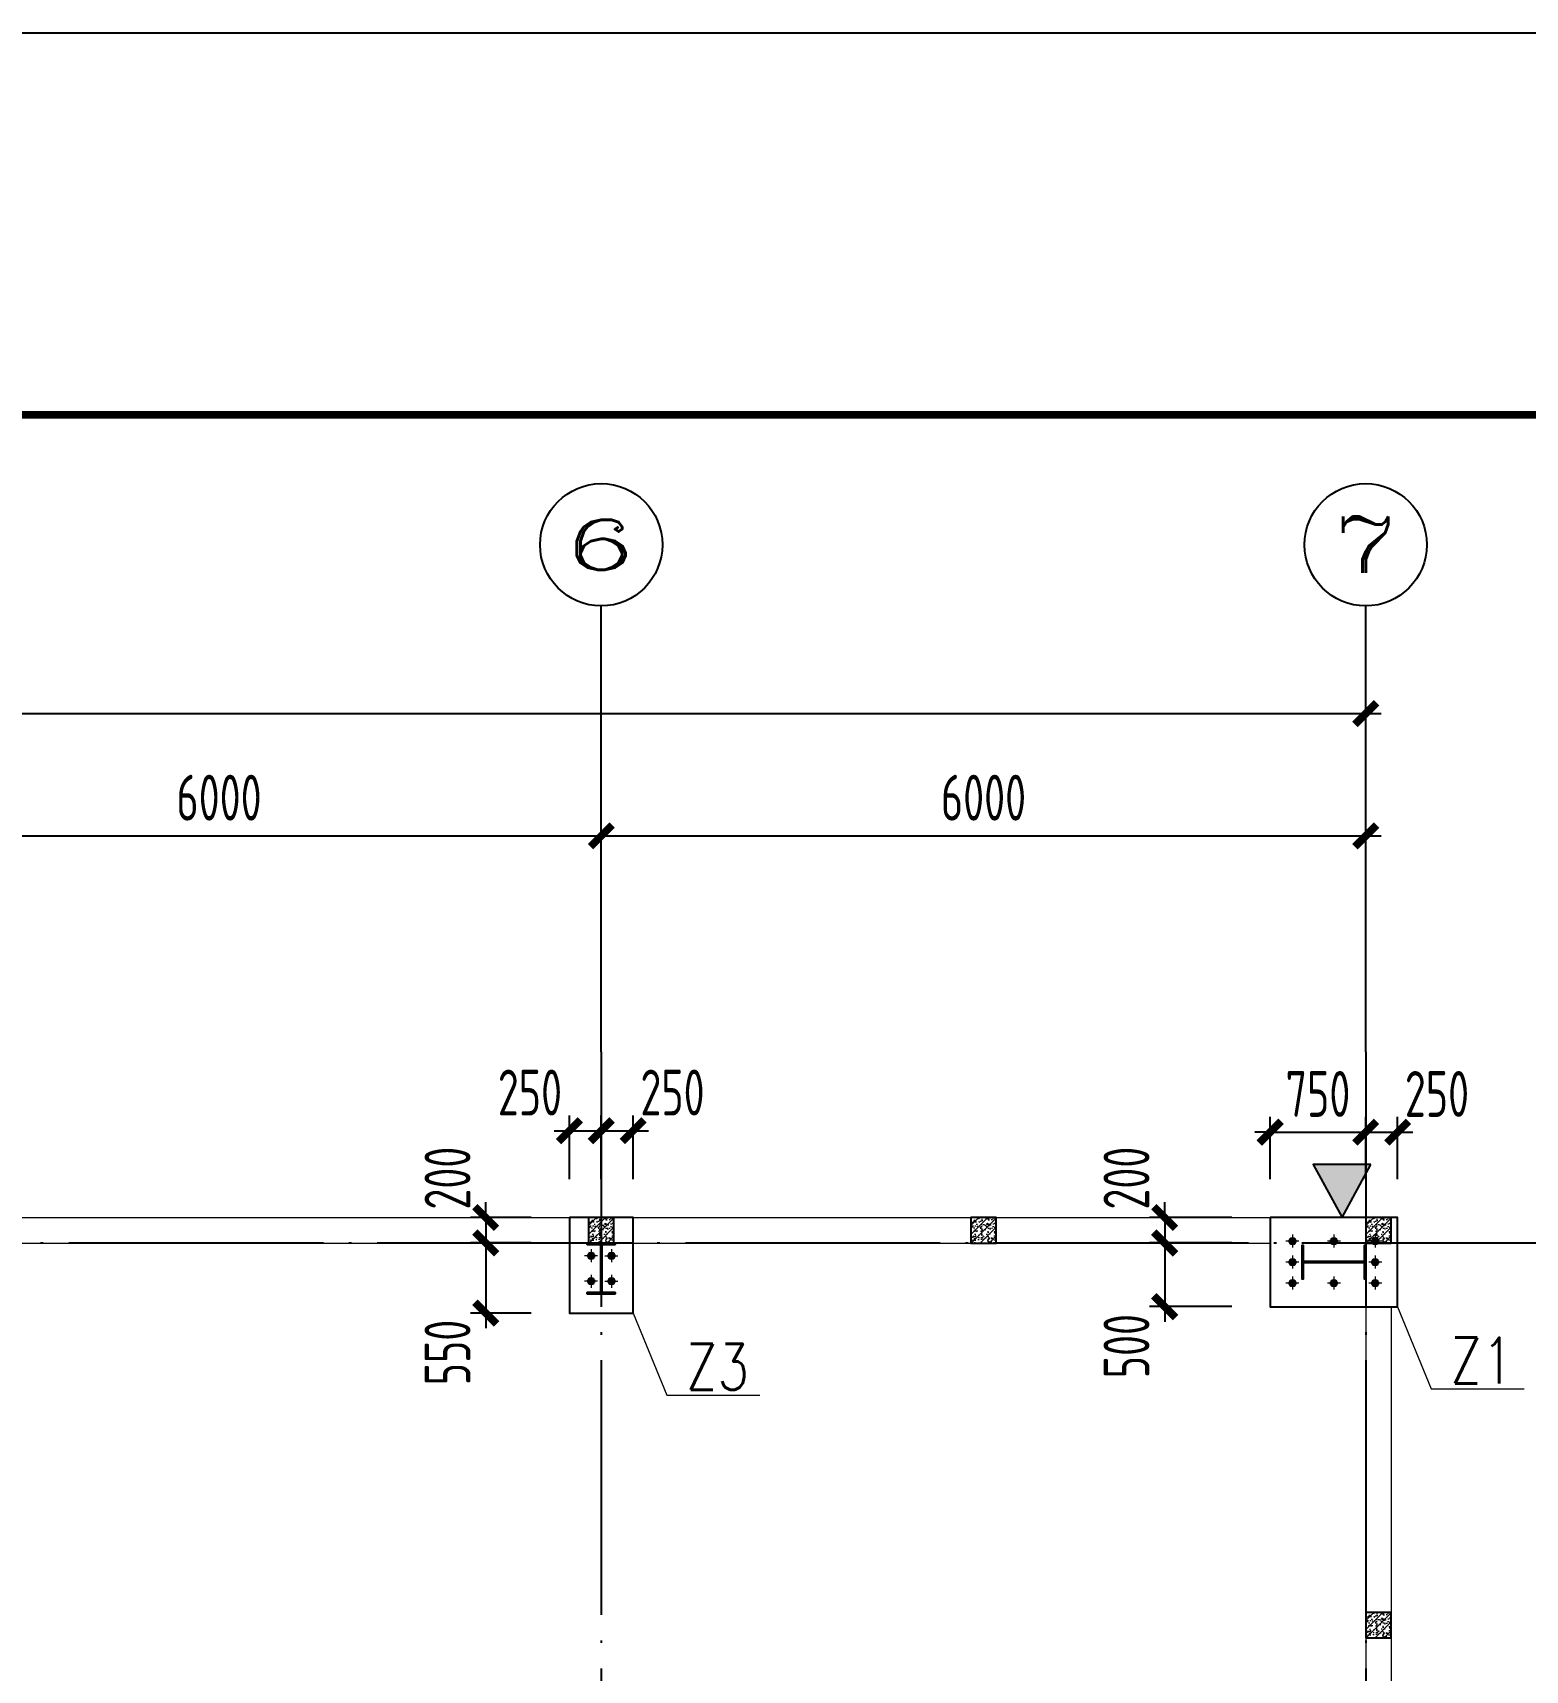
# Model space of a CAD drawing. Extents: x -1389621 to 57380, y -92505 to 283644.
# Drawn here: x -420404 to -408690, y 145712 to 158568 of the extents above; entities that cross this region are included whole.
import ezdxf
from ezdxf.enums import TextEntityAlignment as Align

# ---------------------------------------------------------------- set-up
doc = ezdxf.new("R2010")
doc.units = 0
doc.header["$LTSCALE"] = 100
doc.header["$MEASUREMENT"] = 0
doc.linetypes.add('CENTERX2', pattern=[101.6, 63.5, -12.7, 12.7, -12.7])
doc.linetypes.add('DOTE', pattern=[2.42, 2, -0.2, 0.02, -0.2])
doc.layers.get('0').update_dxf_attribs({"linetype": 'CONTINUOUS'})
doc.layers.get('Defpoints').update_dxf_attribs({"linetype": 'CONTINUOUS'})
for name, color, linetype in [('11000', 4, 'CONTINUOUS'), ('52', 2, 'CONTINUOUS'), ('708', 2, 'CONTINUOUS'), ('AXIS', 3, 'CONTINUOUS'), ('AXIS_TEXT', 7, 'CONTINUOUS'), ('BORDER', 7, 'CONTINUOUS'), ('DIM', 3, 'CONTINUOUS'), ('DOTE', 1, 'DOTE'), ('PUB_DIM', 3, 'CONTINUOUS'), ('基础', 41, 'CONTINUOUS'), ('柱子', 3, 'CONTINUOUS'), ('短柱', 2, 'CONTINUOUS')]:
    doc.layers.add(name, color=color, linetype=linetype)
for name, color, linetype, lineweight in [('HATCH', 254, 'CONTINUOUS', 0), ('PUB_TEXT', 7, 'CONTINUOUS', 15), ('轴线', 1, 'CENTERX2', 13)]:
    doc.layers.add(name, color=color, linetype=linetype, lineweight=lineweight)
doc.styles.add('_TCH_AXIS', font='COMPLEX', dxfattribs={"bigfont": 'GBCBIG'})
doc.styles.add('COMPLEX', font='COMPLEX')
doc.styles.add('hztxt', font='txt', dxfattribs={"width": 0.7, "height": 10, "bigfont": 'hztxt.shx'})
doc.styles.add('TSSD_Dimension', font='tssdeng.shx', dxfattribs={"width": 0.7, "bigfont": 'hztxt.shx'})
doc.dimstyles.new('TSSD_100_100', dxfattribs={"dimtxt": 300, "dimasz": 100, "dimexe": 100, "dimexo": 250, "dimgap": 100, "dimtad": 1, "dimdec": 0, "dimzin": 0, "dimdsep": 46, "dimtxsty": 'TSSD_Dimension', "dimblk": 'ARCHTICK', "dimblk1": 'ARCHTICK', "dimblk2": 'ARCHTICK', "dimcen": 0, "dimdle": 100, "dimclrt": 7, "dimadec": 0, "dimazin": 0, "dimtfac": 1, "dimtdec": 0, "dimtix": 1, "dimtmove": 2, "dimatfit": 3, "dimfxl": 0, "dimtolj": 1, "dimtzin": 0, "dimarcsym": 0})

# ---------------------------------------------------------------- blocks, each defined once
blk = doc.blocks.new('_ArchTick')
at = {"color": 0, "linetype": 'ByBlock'}
blk.add_lwpolyline([(-0.71, -0.71, 0.5, 0.5, 0), (0.71, 0.71, 0.5, 0.5, 0)], format="xyseb", dxfattribs=at)
blk = doc.blocks.new('*D1867')
at = {"layer": 'Defpoints', "color": 0, "ltscale": 100}
for p in [(-415942, 152263), (-421942, 150567), (-415942, 150567)]:
    blk.add_point(p, dxfattribs=at)
at = {"layer": 'DIM', "color": 0, "lineweight": -2, "ltscale": 100}
for p, q in [((-421942, 150867), (-421942, 152383)), ((-415942, 150867), (-415942, 152383)), ((-422062, 152263), (-415822, 152263))]:
    blk.add_line(p, q, dxfattribs=at)
at = {"layer": 'DIM', "color": 0, "lineweight": -2, "ltscale": 100, "xscale": 120, "yscale": 120, "zscale": 120, "rotation": 180}
blk.add_blockref('_ArchTick', (-421942, 152263), dxfattribs=at)
at = {"layer": 'DIM', "color": 0, "lineweight": -2, "ltscale": 100, "xscale": 120, "yscale": 120, "zscale": 120}
blk.add_blockref('_ArchTick', (-415942, 152263), dxfattribs=at)
at = {"layer": 'DIM', "color": 7, "ltscale": 100, "insert": (-418942, 152563), "char_height": 360, "attachment_point": 5, "style": 'TSSD_Dimension'}
blk.add_mtext('\\A1;6000', dxfattribs=at)
blk = doc.blocks.new('*D1868')
at = {"layer": 'Defpoints', "color": 0, "ltscale": 100}
for p in [(-409942, 152263), (-415942, 150567), (-409942, 150567)]:
    blk.add_point(p, dxfattribs=at)
at = {"layer": 'DIM', "color": 0, "lineweight": -2, "ltscale": 100}
for p, q in [((-415942, 150867), (-415942, 152383)), ((-409942, 150867), (-409942, 152383)), ((-416062, 152263), (-409822, 152263))]:
    blk.add_line(p, q, dxfattribs=at)
at = {"layer": 'DIM', "color": 0, "lineweight": -2, "ltscale": 100, "xscale": 120, "yscale": 120, "zscale": 120, "rotation": 180}
blk.add_blockref('_ArchTick', (-415942, 152263), dxfattribs=at)
at = {"layer": 'DIM', "color": 0, "lineweight": -2, "ltscale": 100, "xscale": 120, "yscale": 120, "zscale": 120}
blk.add_blockref('_ArchTick', (-409942, 152263), dxfattribs=at)
at = {"layer": 'DIM', "color": 7, "ltscale": 100, "insert": (-412942, 152563), "char_height": 360, "attachment_point": 5, "style": 'TSSD_Dimension'}
blk.add_mtext('\\A1;6000', dxfattribs=at)
blk = doc.blocks.new('*D1869')
at = {"layer": 'Defpoints', "color": 0, "ltscale": 100}
for p in [(-409942, 153223), (-445542, 150328), (-409942, 150327)]:
    blk.add_point(p, dxfattribs=at)
at = {"layer": 'DIM', "color": 0, "lineweight": -2, "ltscale": 100}
for p, q in [((-445542, 150628), (-445542, 153344)), ((-409942, 150627), (-409942, 153343)), ((-445662, 153224), (-409822, 153223))]:
    blk.add_line(p, q, dxfattribs=at)
at = {"layer": 'DIM', "color": 0, "lineweight": -2, "ltscale": 100, "xscale": 120, "yscale": 120, "zscale": 120}
for p, rotation in [((-445542, 153224), 179.9982562555856), ((-409942, 153223), 359.9982562555856)]:
    blk.add_blockref('_ArchTick', p, dxfattribs=dict(at, rotation=rotation))
at = {"layer": 'DIM', "color": 7, "ltscale": 100, "insert": (-427742, 153523), "char_height": 360, "attachment_point": 5, "rotation": 359.9983, "style": 'TSSD_Dimension'}
blk.add_mtext('\\A1;35600', dxfattribs=at)
blk = doc.blocks.new('A$C79C65598')
at = {"layer": 'HATCH'}
h = blk.add_hatch(dxfattribs=at)
h.set_pattern_fill('ARMORED', color=256, scale=10, style=0)
h.set_pattern_definition([(50, (656896.94, 105126.27), (71.726018, -6.2752135), [7.5, -82.5]), (355, (656896.94, 105126.27), (-13.875133, 75.219213), [6, -66]), (100.4514, (656902.915, 105125.75), (57.850938, 68.943954), [6.374019, -70.114211]), (46.1842, (656896.94, 105146.27), (106.724105, -16.551901), [11.25, -123.75]), (96.6356, (656905.83, 105144.89), (93.46627, 97.411787), [9.561029, -105.1713]), (351.1842, (656896.94, 105146.27), (93.466195, 97.41186), [9, -99]), (21, (656906.94, 105141.27), (59.690705, -40.261889), [7.5, -82.5]), (326, (656906.94, 105141.27), (24.331533, 72.5150045), [6, -66]), (71.4514, (656911.91, 105137.92), (84.022263, 32.25305), [6.374019, -70.114211]), (37.5, (656896.938, 105126.272), (1.2159855, 33.2893854), [0, -65.2, 0, -67, 0, -66.25]), (7.5, (656896.938, 105126.272), (26.3069537, 39.4411712), [0, -38.2, 0, -63.7, 0, -25.25]), (327.5, (656874.638, 105126.272), (53.3822436, -2.2554872), [0, -25, 0, -78, 0, -103.5]), (317.5, (656864.64, 105126.27), (58.318617, 10.0104982), [0, -32.5, 0, -51.8, 0, -73.5]), (45, (656896.94, 105126.27), (-35.355339, 35.355339), [])])
h.paths.add_polyline_path([(29700, 72200), (29900, 72200), (29900, 72400), (29700, 72400)])
h = blk.add_hatch(dxfattribs=at)
h.set_pattern_fill('ARMORED', color=256, scale=10, style=0)
h.set_pattern_definition([(50, (659896.94, 105126.27), (71.726018, -6.2752135), [7.5, -82.5]), (355, (659896.94, 105126.27), (-13.875133, 75.219213), [6, -66]), (100.4514, (659902.915, 105125.75), (57.850938, 68.943954), [6.374019, -70.114211]), (46.1842, (659896.94, 105146.27), (106.724105, -16.551901), [11.25, -123.75]), (96.6356, (659905.83, 105144.89), (93.46627, 97.411787), [9.561029, -105.1713]), (351.1842, (659896.94, 105146.27), (93.466195, 97.41186), [9, -99]), (21, (659906.94, 105141.27), (59.690705, -40.261889), [7.5, -82.5]), (326, (659906.94, 105141.27), (24.331533, 72.5150045), [6, -66]), (71.4514, (659911.91, 105137.92), (84.022263, 32.25305), [6.374019, -70.114211]), (37.5, (659896.938, 105126.272), (1.2159855, 33.2893854), [0, -65.2, 0, -67, 0, -66.25]), (7.5, (659896.938, 105126.272), (26.3069537, 39.4411712), [0, -38.2, 0, -63.7, 0, -25.25]), (327.5, (659874.638, 105126.272), (53.3822436, -2.2554872), [0, -25, 0, -78, 0, -103.5]), (317.5, (659864.64, 105126.27), (58.318617, 10.0104982), [0, -32.5, 0, -51.8, 0, -73.5]), (45, (659896.94, 105126.27), (-35.355339, 35.355339), [])])
h.paths.add_polyline_path([(32700, 72200), (32900, 72200), (32900, 72400), (32700, 72400)])
h = blk.add_hatch(dxfattribs=at)
h.set_pattern_fill('ARMORED', color=256, scale=10, style=0)
h.set_pattern_definition([(50, (662996.94, 105126.27), (71.726018, -6.2752135), [7.5, -82.5]), (355, (662996.94, 105126.27), (-13.875133, 75.219213), [6, -66]), (100.4514, (663002.915, 105125.75), (57.850938, 68.943954), [6.374019, -70.114211]), (46.1842, (662996.94, 105146.27), (106.724105, -16.551901), [11.25, -123.75]), (96.6356, (663005.83, 105144.89), (93.46627, 97.411787), [9.561029, -105.1713]), (351.1842, (662996.94, 105146.27), (93.466195, 97.41186), [9, -99]), (21, (663006.94, 105141.27), (59.690705, -40.261889), [7.5, -82.5]), (326, (663006.94, 105141.27), (24.331533, 72.5150045), [6, -66]), (71.4514, (663011.91, 105137.92), (84.022263, 32.25305), [6.374019, -70.114211]), (37.5, (662996.938, 105126.272), (1.2159855, 33.2893854), [0, -65.2, 0, -67, 0, -66.25]), (7.5, (662996.938, 105126.272), (26.3069537, 39.4411712), [0, -38.2, 0, -63.7, 0, -25.25]), (327.5, (662974.638, 105126.272), (53.3822436, -2.2554872), [0, -25, 0, -78, 0, -103.5]), (317.5, (662964.64, 105126.27), (58.318617, 10.0104982), [0, -32.5, 0, -51.8, 0, -73.5]), (45, (662996.94, 105126.27), (-35.355339, 35.355339), [])])
h.paths.add_polyline_path([(35800, 72200), (36000, 72200), (36000, 72400), (35800, 72400)])
h = blk.add_hatch(dxfattribs=at)
h.set_pattern_fill('ARMORED', color=256, scale=10, style=0)
h.set_pattern_definition([(50, (662996.94, 102026.137), (71.726018, -6.2752135), [7.5, -82.5]), (355, (662996.94, 102026.14), (-13.875133, 75.219213), [6, -66]), (100.4514, (663002.915, 102025.614), (57.850938, 68.943954), [6.374019, -70.114211]), (46.1842, (662996.94, 102046.14), (106.724105, -16.551901), [11.25, -123.75]), (96.6356, (663005.83, 102044.76), (93.46627, 97.411787), [9.561029, -105.1713]), (351.1842, (662996.94, 102046.14), (93.466195, 97.41186), [9, -99]), (21, (663006.94, 102041.137), (59.690705, -40.261889), [7.5, -82.5]), (326, (663006.94, 102041.14), (24.331533, 72.5150045), [6, -66]), (71.4514, (663011.91, 102037.78), (84.022263, 32.25305), [6.374019, -70.114211]), (37.5, (662996.938, 102026.137), (1.2159855, 33.2893854), [0, -65.2, 0, -67, 0, -66.25]), (7.5, (662996.938, 102026.137), (26.3069537, 39.4411712), [0, -38.2, 0, -63.7, 0, -25.25]), (327.5, (662974.638, 102026.137), (53.3822436, -2.2554872), [0, -25, 0, -78, 0, -103.5]), (317.5, (662964.64, 102026.137), (58.318617, 10.0104982), [0, -32.5, 0, -51.8, 0, -73.5]), (45, (662996.94, 102026.137), (-35.355339, 35.355339), [])])
h.paths.add_polyline_path([(35800, 69100), (36000, 69100), (36000, 69300), (35800, 69300)])
at = {"layer": '708'}
for points in [[(29700, 72200), (29900, 72200), (29900, 72400), (29700, 72400)], [(32700, 72200), (32900, 72200), (32900, 72400), (32700, 72400)], [(35800, 72200), (36000, 72200), (36000, 72400), (35800, 72400)], [(35800, 69100), (36000, 69100), (36000, 69300), (35800, 69300)]]:
    blk.add_lwpolyline(points, close=True, dxfattribs=at)
blk = doc.blocks.new('*D1887')
at = {"layer": 'Defpoints', "color": 0, "ltscale": 100}
for p in [(-416192, 149267), (-416849, 149067), (-416192, 149067)]:
    blk.add_point(p, dxfattribs=at)
at = {"layer": 'DIM', "color": 0, "lineweight": -2, "ltscale": 100}
for p, q in [((-416849, 149267), (-416849, 149387)), ((-416492, 149267), (-416969, 149267)), ((-416849, 149267), (-416849, 149067)), ((-416492, 149067), (-416969, 149067)), ((-416849, 149067), (-416849, 148947))]:
    blk.add_line(p, q, dxfattribs=at)
at = {"layer": 'DIM', "color": 0, "lineweight": -2, "ltscale": 100, "xscale": 120, "yscale": 120, "zscale": 120}
for p, rotation in [((-416849, 149267), 270), ((-416849, 149067), 90)]:
    blk.add_blockref('_ArchTick', p, dxfattribs=dict(at, rotation=rotation))
at = {"layer": 'DIM', "color": 7, "ltscale": 100, "insert": (-417149, 149576), "char_height": 360, "attachment_point": 5, "rotation": 90, "style": 'TSSD_Dimension'}
blk.add_mtext('\\A1;200', dxfattribs=at)
blk = doc.blocks.new('*D1888')
at = {"layer": 'Defpoints', "color": 0, "ltscale": 100}
for p in [(-415692, 149948), (-415942, 149267), (-415692, 149267)]:
    blk.add_point(p, dxfattribs=at)
at = {"layer": 'DIM', "color": 0, "lineweight": -2, "ltscale": 100}
for p, q in [((-415942, 149567), (-415942, 150068)), ((-415692, 149567), (-415692, 150068)), ((-416062, 149948), (-415572, 149948))]:
    blk.add_line(p, q, dxfattribs=at)
at = {"layer": 'DIM', "color": 0, "lineweight": -2, "ltscale": 100, "xscale": 120, "yscale": 120, "zscale": 120, "rotation": 180}
blk.add_blockref('_ArchTick', (-415942, 149948), dxfattribs=at)
at = {"layer": 'DIM', "color": 0, "lineweight": -2, "ltscale": 100, "xscale": 120, "yscale": 120, "zscale": 120}
blk.add_blockref('_ArchTick', (-415692, 149948), dxfattribs=at)
at = {"layer": 'DIM', "color": 7, "ltscale": 100, "insert": (-415383, 150248), "char_height": 360, "attachment_point": 5, "style": 'TSSD_Dimension'}
blk.add_mtext('\\A1;250', dxfattribs=at)
blk = doc.blocks.new('*D1889')
at = {"layer": 'Defpoints', "color": 0, "ltscale": 100}
for p in [(-415942, 149948), (-416192, 149267), (-415942, 149267)]:
    blk.add_point(p, dxfattribs=at)
at = {"layer": 'DIM', "color": 0, "lineweight": -2, "ltscale": 100}
for p, q in [((-416192, 149567), (-416192, 150068)), ((-415942, 149567), (-415942, 150068)), ((-416312, 149948), (-415822, 149948))]:
    blk.add_line(p, q, dxfattribs=at)
at = {"layer": 'DIM', "color": 0, "lineweight": -2, "ltscale": 100, "xscale": 120, "yscale": 120, "zscale": 120, "rotation": 180}
blk.add_blockref('_ArchTick', (-416192, 149948), dxfattribs=at)
at = {"layer": 'DIM', "color": 0, "lineweight": -2, "ltscale": 100, "xscale": 120, "yscale": 120, "zscale": 120}
blk.add_blockref('_ArchTick', (-415942, 149948), dxfattribs=at)
at = {"layer": 'DIM', "color": 7, "ltscale": 100, "insert": (-416502, 150248), "char_height": 360, "attachment_point": 5, "style": 'TSSD_Dimension'}
blk.add_mtext('\\A1;250', dxfattribs=at)
blk = doc.blocks.new('*D1886')
at = {"layer": 'Defpoints', "color": 0, "ltscale": 100}
for p in [(-416192, 149067), (-416849, 148517), (-416192, 148517)]:
    blk.add_point(p, dxfattribs=at)
at = {"layer": 'DIM', "color": 0, "lineweight": -2, "ltscale": 100}
for p, q in [((-416849, 149187), (-416849, 148397)), ((-416492, 149067), (-416969, 149067)), ((-416492, 148517), (-416969, 148517))]:
    blk.add_line(p, q, dxfattribs=at)
at = {"layer": 'DIM', "color": 0, "lineweight": -2, "ltscale": 100, "xscale": 120, "yscale": 120, "zscale": 120}
for p, rotation in [((-416849, 149067), 90), ((-416849, 148517), 270)]:
    blk.add_blockref('_ArchTick', p, dxfattribs=dict(at, rotation=rotation))
at = {"layer": 'DIM', "color": 7, "ltscale": 100, "insert": (-417149, 148207), "char_height": 360, "attachment_point": 5, "rotation": 90, "style": 'TSSD_Dimension'}
blk.add_mtext('\\A1;550', dxfattribs=at)
blk = doc.blocks.new('*D1954')
at = {"layer": 'Defpoints', "color": 0, "ltscale": 100}
for p in [(-410692, 149267), (-411520, 149067), (-410692, 149067)]:
    blk.add_point(p, dxfattribs=at)
at = {"layer": 'DIM', "color": 0, "lineweight": -2, "ltscale": 100}
for p, q in [((-411520, 149267), (-411520, 149387)), ((-410992, 149267), (-411640, 149267)), ((-411520, 149267), (-411520, 149067)), ((-410992, 149067), (-411640, 149067)), ((-411520, 149067), (-411520, 148947))]:
    blk.add_line(p, q, dxfattribs=at)
at = {"layer": 'DIM', "color": 0, "lineweight": -2, "ltscale": 100, "xscale": 120, "yscale": 120, "zscale": 120}
for p, rotation in [((-411520, 149267), 270), ((-411520, 149067), 90)]:
    blk.add_blockref('_ArchTick', p, dxfattribs=dict(at, rotation=rotation))
at = {"layer": 'DIM', "color": 7, "ltscale": 100, "insert": (-411820, 149576), "char_height": 360, "attachment_point": 5, "rotation": 90, "style": 'TSSD_Dimension'}
blk.add_mtext('\\A1;200', dxfattribs=at)
blk = doc.blocks.new('*D1955')
at = {"layer": 'Defpoints', "color": 0, "ltscale": 100}
for p in [(-409692, 149937), (-409942, 149267), (-409692, 149267)]:
    blk.add_point(p, dxfattribs=at)
at = {"layer": 'DIM', "color": 0, "lineweight": -2, "ltscale": 100}
for p, q in [((-409942, 149567), (-409942, 150057)), ((-409692, 149567), (-409692, 150057)), ((-410062, 149937), (-409572, 149937))]:
    blk.add_line(p, q, dxfattribs=at)
at = {"layer": 'DIM', "color": 0, "lineweight": -2, "ltscale": 100, "xscale": 120, "yscale": 120, "zscale": 120, "rotation": 180}
blk.add_blockref('_ArchTick', (-409942, 149937), dxfattribs=at)
at = {"layer": 'DIM', "color": 0, "lineweight": -2, "ltscale": 100, "xscale": 120, "yscale": 120, "zscale": 120}
blk.add_blockref('_ArchTick', (-409692, 149937), dxfattribs=at)
at = {"layer": 'DIM', "color": 7, "ltscale": 100, "insert": (-409383, 150237), "char_height": 360, "attachment_point": 5, "style": 'TSSD_Dimension'}
blk.add_mtext('\\A1;250', dxfattribs=at)
blk = doc.blocks.new('*D1956')
at = {"layer": 'Defpoints', "color": 0, "ltscale": 100}
for p in [(-409942, 149937), (-410692, 149267), (-409942, 149267)]:
    blk.add_point(p, dxfattribs=at)
at = {"layer": 'DIM', "color": 0, "lineweight": -2, "ltscale": 100}
for p, q in [((-410692, 149567), (-410692, 150057)), ((-409942, 149567), (-409942, 150057)), ((-410692, 149937), (-410812, 149937)), ((-410692, 149937), (-409942, 149937)), ((-409942, 149937), (-409822, 149937))]:
    blk.add_line(p, q, dxfattribs=at)
at = {"layer": 'DIM', "color": 0, "lineweight": -2, "ltscale": 100, "xscale": 120, "yscale": 120, "zscale": 120}
blk.add_blockref('_ArchTick', (-410692, 149937), dxfattribs=at)
at = {"layer": 'DIM', "color": 0, "lineweight": -2, "ltscale": 100, "xscale": 120, "yscale": 120, "zscale": 120, "rotation": 180}
blk.add_blockref('_ArchTick', (-409942, 149937), dxfattribs=at)
at = {"layer": 'DIM', "color": 7, "ltscale": 100, "insert": (-410317, 150237), "char_height": 360, "attachment_point": 5, "style": 'TSSD_Dimension'}
blk.add_mtext('\\A1;750', dxfattribs=at)
blk = doc.blocks.new('*D1957')
at = {"layer": 'Defpoints', "color": 0, "ltscale": 100}
for p in [(-410692, 149067), (-411520, 148567), (-410692, 148567)]:
    blk.add_point(p, dxfattribs=at)
at = {"layer": 'DIM', "color": 0, "lineweight": -2, "ltscale": 100}
for p, q in [((-411520, 149187), (-411520, 148447)), ((-410992, 149067), (-411640, 149067)), ((-410992, 148567), (-411640, 148567))]:
    blk.add_line(p, q, dxfattribs=at)
at = {"layer": 'DIM', "color": 0, "lineweight": -2, "ltscale": 100, "xscale": 120, "yscale": 120, "zscale": 120}
for p, rotation in [((-411520, 149067), 90), ((-411520, 148567), 270)]:
    blk.add_blockref('_ArchTick', p, dxfattribs=dict(at, rotation=rotation))
at = {"layer": 'DIM', "color": 7, "ltscale": 100, "insert": (-411820, 148257), "char_height": 360, "attachment_point": 5, "rotation": 90, "style": 'TSSD_Dimension'}
blk.add_mtext('\\A1;500', dxfattribs=at)
blk = doc.blocks.new('_AXISO')
blk.add_circle((0, 0), 0.5)
at = {"layer": 'AXIS_TEXT', "style": 'COMPLEX', "width": 1.041667}
blk.add_attdef('A', text='', height=0.56, dxfattribs=at).set_placement((-0.25, -0.28), (0.25, -0.28), align=Align.FIT)

msp = doc.modelspace()

# ---------------------------------------------------------------- hatches: boundary and pattern name
h = msp.add_hatch(color=256)
edge = h.paths.add_edge_path()
edge.add_arc((-410517.342, 149081.574), 26, 0, 360)
h = msp.add_hatch(color=256)
edge = h.paths.add_edge_path()
edge.add_arc((-410192.342, 149081.574), 26, 0, 360)
h = msp.add_hatch(color=256)
edge = h.paths.add_edge_path()
edge.add_arc((-409867.342, 149081.574), 26, 0, 360)
h = msp.add_hatch(color=256)
edge = h.paths.add_edge_path()
edge.add_arc((-416022.342, 148966.574), 26, 0, 360)
h = msp.add_hatch(color=256)
edge = h.paths.add_edge_path()
edge.add_arc((-415862.342, 148966.574), 26, 0, 360)
h = msp.add_hatch(color=256)
edge = h.paths.add_edge_path()
edge.add_arc((-410517.342, 148916.574), 26, 0, 360)
h = msp.add_hatch(color=256)
edge = h.paths.add_edge_path()
edge.add_arc((-409867.342, 148916.574), 26, 0, 360)
h = msp.add_hatch(color=256)
edge = h.paths.add_edge_path()
edge.add_arc((-416022.342, 148766.574), 26, 0, 360)
h = msp.add_hatch(color=256)
edge = h.paths.add_edge_path()
edge.add_arc((-415862.342, 148766.574), 26, 0, 360)
h = msp.add_hatch(color=256)
edge = h.paths.add_edge_path()
edge.add_arc((-410517.342, 148751.574), 26, 0, 360)
h = msp.add_hatch(color=256)
edge = h.paths.add_edge_path()
edge.add_arc((-410192.342, 148751.574), 26, 0, 360)
h = msp.add_hatch(color=256)
edge = h.paths.add_edge_path()
edge.add_arc((-409867.342, 148751.574), 26, 0, 360)
at = {"layer": '52', "ltscale": 100}
msp.add_hatch(color=256, dxfattribs=at).paths.add_polyline_path([(-409901.725, 149682.4), (-410353.95, 149682.4), (-410127.837, 149266.574)])

# ---------------------------------------------------------------- linework, layer by layer
at = {"layer": '11000'}
for centre in [(-410517.342, 149081.574), (-410192.342, 149081.574), (-409867.342, 149081.574), (-416022.342, 148966.574), (-415862.342, 148966.574), (-410517.342, 148916.574), (-409867.342, 148916.574), (-416022.342, 148766.574), (-415862.342, 148766.574), (-410517.342, 148751.574), (-410192.342, 148751.574), (-409867.342, 148751.574)]:
    msp.add_circle(centre, 26, dxfattribs=at)
at = {"layer": '52', "ltscale": 100}
msp.add_lwpolyline([(-409901.725, 149682.4), (-410353.95, 149682.4), (-410127.837, 149266.574)], close=True, dxfattribs=at)
at = {"layer": 'AXIS'}
for p, q in [((-415942.342, 150566.574), (-415942.342, 154068.464)), ((-409942.342, 150566.574), (-409942.342, 154068.464))]:
    msp.add_line(p, q, dxfattribs=at)
at = {"layer": 'BORDER'}
msp.add_lwpolyline([(-455546.777, 57648.326), (-455546.777, 158568.326), (-384266.777, 158568.326), (-384266.777, 57648.326)], close=True, dxfattribs=at)
at = {"layer": 'BORDER', "const_width": 60}
msp.add_lwpolyline([(-454346.777, 58848.326), (-454346.777, 155568.326), (-385466.777, 155568.326), (-385466.777, 58848.326)], close=True, dxfattribs=at)
at = {"layer": 'DOTE', "linetype": 'DOTE', "ltscale": 10}
for p, q in [((-415942.342, 150566.574), (-415942.342, 75566.574)), ((-409942.342, 150566.574), (-409942.342, 75566.574)), ((-408442.342, 149066.574), (-449864.339, 149066.574))]:
    msp.add_line(p, q, dxfattribs=at)
at = {"layer": 'HATCH', "ltscale": 100}
for p, q in [((-421692.342, 149266.574), (-416192.342, 149266.574)), ((-415692.342, 149266.574), (-410692.342, 149266.574)), ((-421692.342, 149066.574), (-416192.342, 149066.574)), ((-415692.342, 149066.574), (-410692.342, 149066.574)), ((-409942.342, 148566.574), (-409942.342, 143416.574)), ((-409742.342, 148566.574), (-409742.342, 143416.574))]:
    msp.add_line(p, q, dxfattribs=at)
at = {"layer": 'PUB_TEXT'}
for p, q in [((-415692.342, 148516.574), (-415428.223, 147871.373)), ((-409692.342, 148566.574), (-409428.223, 147921.373)), ((-415428.223, 147871.373), (-414697.867, 147871.373)), ((-409428.223, 147921.373), (-408697.867, 147921.373))]:
    msp.add_line(p, q, dxfattribs=at)
at = {"layer": '柱子', "ltscale": 100}
for points in [[(-415938.342, 148678.574), (-415832.342, 148678.574), (-415832.342, 148666.574), (-416052.342, 148666.574), (-416052.342, 148678.574), (-415946.342, 148678.574), (-415946.342, 149054.574), (-416052.342, 149054.574), (-416052.342, 149066.574), (-415832.342, 149066.574), (-415832.342, 149054.574), (-415938.342, 149054.574)], [(-415938.342, 149054.574), (-415832.342, 149054.574), (-415832.342, 149066.574), (-416052.342, 149066.574), (-416052.342, 149054.574), (-415946.342, 149054.574), (-415946.342, 148678.574), (-416052.342, 148678.574), (-416052.342, 148666.574), (-415832.342, 148666.574), (-415832.342, 148678.574), (-415938.342, 148678.574)], [(-410430.342, 148920.574), (-410430.342, 149046.574), (-410442.342, 149046.574), (-410442.342, 148786.574), (-410430.342, 148786.574), (-410430.342, 148912.574), (-409954.342, 148912.574), (-409954.342, 148786.574), (-409942.342, 148786.574), (-409942.342, 149046.574), (-409954.342, 149046.574), (-409954.342, 148920.574)]]:
    msp.add_lwpolyline(points, close=True, dxfattribs=at)
at = {"layer": '短柱', "ltscale": 100}
for points in [[(-416192.342, 149266.574), (-416192.342, 148516.574), (-415692.342, 148516.574), (-415692.342, 149266.574)], [(-410692.342, 149266.574), (-410692.342, 148566.574), (-409692.342, 148566.574), (-409692.342, 149266.574)]]:
    msp.add_lwpolyline(points, close=True, dxfattribs=at)
at = {"layer": '轴线'}
for p, q in [((-410517.342, 149132.574), (-410517.342, 149030.574)), ((-410192.342, 149132.574), (-410192.342, 149030.574)), ((-409867.342, 149132.574), (-409867.342, 149030.574)), ((-416022.342, 149017.574), (-416022.342, 148915.574)), ((-415862.342, 149017.574), (-415862.342, 148915.574)), ((-410466.342, 149081.574), (-410568.342, 149081.574)), ((-410141.342, 149081.574), (-410243.342, 149081.574)), ((-409816.342, 149081.574), (-409918.342, 149081.574)), ((-415971.342, 148966.574), (-416073.342, 148966.574)), ((-415913.342, 148966.574), (-415811.342, 148966.574)), ((-410466.342, 148916.574), (-410568.342, 148916.574)), ((-410517.342, 148967.574), (-410517.342, 148865.574)), ((-409816.342, 148916.574), (-409918.342, 148916.574)), ((-409867.342, 148967.574), (-409867.342, 148865.574)), ((-415971.342, 148766.574), (-416073.342, 148766.574)), ((-416022.342, 148817.574), (-416022.342, 148715.574)), ((-415913.342, 148766.574), (-415811.342, 148766.574)), ((-415862.342, 148817.574), (-415862.342, 148715.574)), ((-410466.342, 148751.574), (-410568.342, 148751.574)), ((-410517.342, 148802.574), (-410517.342, 148700.574)), ((-410141.342, 148751.574), (-410243.342, 148751.574)), ((-410192.342, 148802.574), (-410192.342, 148700.574)), ((-409816.342, 148751.574), (-409918.342, 148751.574)), ((-409867.342, 148802.574), (-409867.342, 148700.574))]:
    msp.add_line(p, q, dxfattribs=at)

# ---------------------------------------------------------------- block references
at = {"layer": 'AXIS'}
ref = msp.add_blockref('_AXISO', (-415942.342, 154548.464), dxfattribs=dict(at, xscale=960, yscale=960, zscale=960))
ref.add_attrib('A', '6', dxfattribs={"layer": 'AXIS_TEXT', "ltscale": 0.5, "height": 394.135, "style": '_TCH_AXIS', "width": 2.071429}).set_placement((-416214.482, 154351.397), (-415670.201, 154351.397), align=Align.FIT)
ref = msp.add_blockref('_AXISO', (-409942.342, 154548.464), dxfattribs=dict(at, xscale=960, yscale=960, zscale=960))
ref.add_attrib('A', '7', dxfattribs={"layer": 'AXIS_TEXT', "ltscale": 0.5, "height": 442.515, "style": '_TCH_AXIS', "width": 1.714286}).set_placement((-410195.207, 154327.207), (-409689.476, 154327.207), align=Align.FIT)
at = {"layer": '基础', "ltscale": 100}
msp.add_blockref('A$C79C65598', (-445742.341, 76866.574), dxfattribs=at)

# ---------------------------------------------------------------- texts
at = {"layer": 'PUB_DIM', "color": 7, "linetype": 'Continuous', "style": 'hztxt', "width": 0.8}
for s, p in [('Z3', (-415029.813, 148094.327)), ('Z1', (-409029.813, 148144.327))]:
    msp.add_text(s, height=360, dxfattribs=at).set_placement(p, align=Align.MIDDLE)

# ---------------------------------------------------------------- dimensions: what is measured, and where the dimension line sits
at = {"layer": 'DIM', "ltscale": 100}
for p1, p2, distance, picture, middle in [((-445542.342, 150327.657), (-409942.342, 150326.574), 2896.364, '*D1869', (-427742.244, 153523.48)), ((-421942.342, 150566.574), (-415942.342, 150566.574), 1696.364, '*D1867', (-418942.342, 152562.938)), ((-415942.342, 150566.574), (-409942.342, 150566.574), 1696.364, '*D1868', (-412942.342, 152562.938))]:
    dim = msp.add_aligned_dim(p1=p1, p2=p2, distance=distance, dimstyle='TSSD_100_100', override={"dimscale": 1.2}, dxfattribs=at)
    dim.commit()
    dim.dimension.update_dxf_attribs({"geometry": picture, "text_midpoint": middle})
for base, p1, p2, picture, middle in [((-415942.342, 149947.867), (-416192.342, 149266.574), (-415942.342, 149266.574), '*D1889', (-416502.034, 150247.867)), ((-415692.342, 149947.867), (-415942.342, 149266.574), (-415692.342, 149266.574), '*D1888', (-415382.649, 150247.867)), ((-409692.342, 149937.13), (-409942.342, 149266.574), (-409692.342, 149266.574), '*D1955', (-409382.649, 150237.13))]:
    dim = msp.add_linear_dim(base=base, p1=p1, p2=p2, dimstyle='TSSD_100_100', override={"dimscale": 1.2}, dxfattribs=at)
    dim.commit()
    dim.dimension.update_dxf_attribs({"geometry": picture, "text_midpoint": middle, "dimtype": 160})
dim = msp.add_linear_dim(base=(-409942.342, 149937.13), p1=(-410692.342, 149266.574), p2=(-409942.342, 149266.574), dimstyle='TSSD_100_100', override={"dimscale": 1.2}, dxfattribs=at)
dim.commit()
dim.dimension.update_dxf_attribs({"geometry": '*D1956', "text_midpoint": (-410317.342, 150237.13)})
for base, p1, p2, picture, middle in [((-416849.014, 149066.574), (-416192.342, 149266.574), (-416192.342, 149066.574), '*D1887', (-417149.014, 149576.266)), ((-411519.727, 149066.574), (-410692.342, 149266.574), (-410692.342, 149066.574), '*D1954', (-411819.727, 149576.266)), ((-416849.014, 148516.574), (-416192.342, 149066.574), (-416192.342, 148516.574), '*D1886', (-417149.014, 148206.881)), ((-411519.727, 148566.574), (-410692.342, 149066.574), (-410692.342, 148566.574), '*D1957', (-411819.727, 148256.881))]:
    dim = msp.add_linear_dim(base=base, p1=p1, p2=p2, angle=90, dimstyle='TSSD_100_100', override={"dimscale": 1.2}, dxfattribs=at)
    dim.commit()
    dim.dimension.update_dxf_attribs({"geometry": picture, "text_midpoint": middle, "dimtype": 160})

doc.saveas('drawing.dxf')
